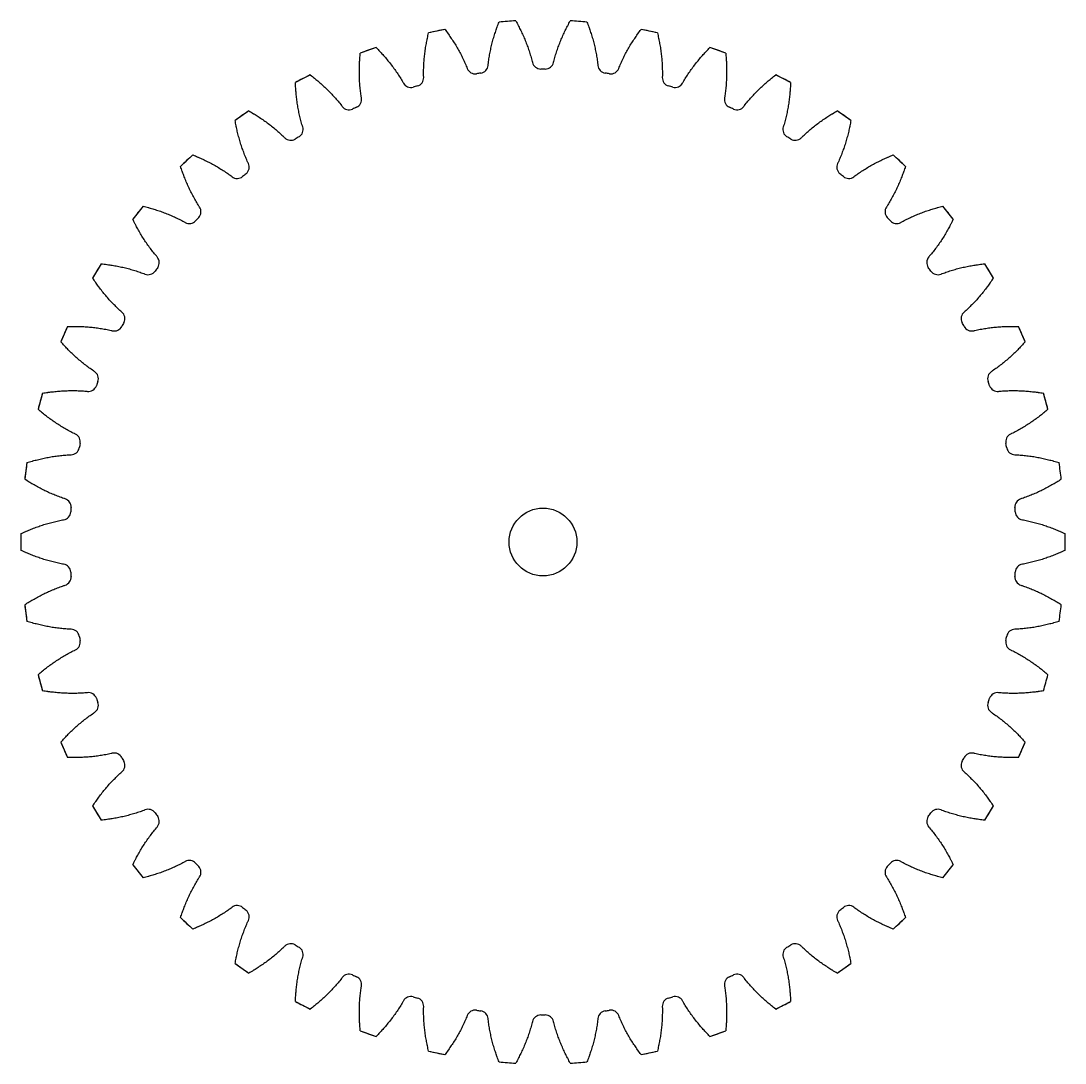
# Model space of a CAD drawing. Header units: inches. Extents: x 0.9 to 97.5, y -1.2 to 16.7.
# Drawn here: x 30.699 to 34.699, y 2.634 to 6.629 of the extents above; entities that cross this region are included whole.
import ezdxf

# ---------------------------------------------------------------- set-up
doc = ezdxf.new("R2010")
doc.units = ezdxf.units.IN
doc.header["$MEASUREMENT"] = 0

msp = doc.modelspace()

# ---------------------------------------------------------------- linework, layer by layer
at = {"color": 7, "linetype": 'Continuous'}
for p, q in [((32.5946, 6.6285), (32.5306, 6.6242)), ((32.8676, 6.6242), (32.8035, 6.6285)), ((32.3237, 6.5957), (32.2608, 6.5826)), ((33.1374, 6.5826), (33.0745, 6.5957)), ((32.0597, 6.5263), (31.9992, 6.5048)), ((33.399, 6.5048), (33.3385, 6.5263)), ((31.8076, 6.4216), (31.7506, 6.392)), ((33.6476, 6.392), (33.5906, 6.4216)), ((31.5721, 6.2835), (31.5197, 6.2465)), ((33.8785, 6.2465), (33.8261, 6.2835)), ((31.3576, 6.1147), (31.3107, 6.0708)), ((34.0875, 6.0708), (34.0406, 6.1147)), ((31.1681, 5.9182), (31.1276, 5.8684)), ((34.2706, 5.8684), (34.2301, 5.9182)), ((31.0071, 5.6977), (30.9738, 5.6429)), ((34.4244, 5.6429), (34.391, 5.6977)), ((30.8777, 5.4574), (30.8521, 5.3985)), ((34.5461, 5.3985), (34.5205, 5.4574)), ((30.7822, 5.2017), (30.7648, 5.1399)), ((34.6333, 5.1399), (34.616, 5.2017)), ((30.7223, 4.9354), (30.7136, 4.8718)), ((30.7136, 4.3908), (30.7223, 4.3272)), ((30.7648, 4.1226), (30.7822, 4.0608)), ((30.8521, 3.864), (30.8777, 3.8051)), ((34.5205, 3.8051), (34.5461, 3.864)), ((30.9738, 3.6196), (31.0071, 3.5648)), ((34.391, 3.5648), (34.4244, 3.6196)), ((31.1276, 3.3941), (31.1681, 3.3444)), ((34.2301, 3.3444), (34.2706, 3.3941)), ((31.3107, 3.1917), (31.3576, 3.1479)), ((34.0406, 3.1479), (34.0875, 3.1917)), ((31.5197, 3.016), (31.5721, 2.979)), ((33.8261, 2.979), (33.8785, 3.016)), ((31.7506, 2.8705), (31.8076, 2.841)), ((33.5906, 2.841), (33.6476, 2.8705)), ((31.9992, 2.7577), (32.0597, 2.7362)), ((33.3385, 2.7362), (33.399, 2.7577)), ((32.2608, 2.6799), (32.3237, 2.6668)), ((33.0745, 2.6668), (33.1374, 2.6799)), ((32.5306, 2.6384), (32.5946, 2.634)), ((32.8035, 2.634), (32.8676, 2.6384))]:
    msp.add_line(p, q, dxfattribs=at)
msp.add_circle((32.6991, 4.6313), 0.13)
for centre, radius, start, end in [((32.6991, 4.6313), 2, 92.9937, 94.8324), ((32.6991, 4.6313), 2, 85.1676, 87.0063), ((32.6991, 4.6313), 2, 100.8197, 102.6585), ((32.6991, 4.6313), 2, 77.3415, 79.1803), ((32.6991, 4.6313), 2, 108.6458, 110.4846), ((32.6991, 4.6313), 2, 69.5154, 71.3542), ((32.4393, 6.458), 0.0325, 201.0043, 278.0941), ((32.4564, 6.4604), 0.0325, 277.5581, 354.6478), ((32.6905, 6.4764), 0.0325, 193.1782, 270.268), ((32.6991, 4.6313), 1.8127, 89.732, 90.268), ((32.7077, 6.4764), 0.0325, 269.732, 346.8218), ((32.9418, 6.4604), 0.0325, 185.3522, 262.4419), ((32.9589, 6.458), 0.0325, 261.9059, 338.9957), ((32.6991, 4.6313), 2, 116.4719, 118.3107), ((32.2096, 6.4103), 0.0325, 285.3842, 2.4739), ((32.6991, 4.6313), 1.8127, 97.5581, 98.0941), ((32.6991, 4.6313), 1.8127, 81.9059, 82.4419), ((33.1886, 6.4103), 0.0325, 177.5261, 254.6158), ((32.6991, 4.6313), 2, 61.6893, 63.5281), ((32.193, 6.4057), 0.0325, 208.8304, 285.9202), ((32.6991, 4.6313), 1.8127, 105.3842, 105.9202), ((32.6991, 4.6313), 1.8127, 74.0798, 74.6158), ((33.2052, 6.4057), 0.0325, 254.0798, 331.1696), ((31.9719, 6.3271), 0.0325, 293.2103, 10.3), ((33.4263, 6.3271), 0.0325, 169.7, 246.7897), ((32.6991, 4.6313), 2, 124.298, 126.1368), ((31.9561, 6.3202), 0.0325, 216.6565, 293.7463), ((32.6991, 4.6313), 1.8127, 113.2103, 113.7463), ((32.6991, 4.6313), 1.8127, 66.2537, 66.7897), ((33.4421, 6.3202), 0.0325, 246.2537, 323.3435), ((32.6991, 4.6313), 2, 53.8632, 55.702), ((31.7478, 6.2123), 0.0325, 301.0363, 18.1261), ((33.6504, 6.2123), 0.0325, 161.8739, 238.9637), ((31.733, 6.2033), 0.0325, 224.4826, 301.5723), ((32.6991, 4.6313), 1.8127, 121.0363, 121.5723), ((32.6991, 4.6313), 1.8127, 58.4277, 58.9637), ((33.6652, 6.2033), 0.0325, 238.4277, 315.5174), ((32.6991, 4.6313), 2, 132.1241, 133.9629), ((31.5413, 6.068), 0.0325, 308.8624, 25.9522), ((33.8568, 6.068), 0.0325, 154.0478, 231.1376), ((32.6991, 4.6313), 2, 46.0371, 47.8759), ((32.6991, 4.6313), 1.8127, 128.8624, 129.3984), ((32.6991, 4.6313), 1.8127, 50.6016, 51.1376), ((31.5279, 6.0571), 0.0325, 232.3087, 309.3984), ((33.8702, 6.0571), 0.0325, 230.6016, 307.6913), ((32.6991, 4.6313), 2, 139.9502, 141.7889), ((31.3565, 5.897), 0.0325, 316.6885, 33.7783), ((34.0417, 5.897), 0.0325, 146.2217, 223.3115), ((32.6991, 4.6313), 2, 38.2111, 40.0498), ((31.3447, 5.8844), 0.0325, 240.1348, 317.2245), ((32.6991, 4.6313), 1.8127, 136.6885, 137.2245), ((32.6991, 4.6313), 1.8127, 42.7755, 43.3115), ((34.0535, 5.8844), 0.0325, 222.7755, 299.8652), ((31.1966, 5.7024), 0.0325, 324.5146, 41.6044), ((34.2015, 5.7024), 0.0325, 138.3956, 215.4854), ((32.6991, 4.6313), 2, 147.7763, 149.615), ((32.6991, 4.6313), 1.8127, 144.5146, 145.0506), ((32.6991, 4.6313), 1.8127, 34.9494, 35.4854), ((32.6991, 4.6313), 2, 30.385, 32.2237), ((31.1867, 5.6883), 0.0325, 247.9608, 325.0506), ((34.2115, 5.6883), 0.0325, 214.9494, 292.0392), ((31.0648, 5.4878), 0.0325, 332.3407, 49.4305), ((34.3334, 5.4878), 0.0325, 130.5695, 207.6593), ((32.6991, 4.6313), 2, 155.6024, 157.4411), ((31.0568, 5.4725), 0.0325, 255.7869, 332.8767), ((32.6991, 4.6313), 1.8127, 152.3407, 152.8767), ((32.6991, 4.6313), 1.8127, 27.1233, 27.6593), ((34.3413, 5.4725), 0.0325, 207.1233, 284.2131), ((32.6991, 4.6313), 2, 22.5589, 24.3976), ((30.9634, 5.2573), 0.0325, 340.1668, 57.2565), ((34.4348, 5.2573), 0.0325, 122.7435, 199.8332), ((32.6991, 4.6313), 1.8127, 160.1668, 160.7028), ((32.6991, 4.6313), 1.8127, 19.2972, 19.8332), ((32.6991, 4.6313), 2, 163.4284, 165.2672), ((30.9576, 5.241), 0.0325, 263.613, 340.7028), ((34.4406, 5.241), 0.0325, 199.2972, 276.387), ((32.6991, 4.6313), 2, 14.7328, 16.5716), ((30.8943, 5.0151), 0.0325, 347.9929, 65.0826), ((34.5039, 5.0151), 0.0325, 114.9174, 192.0071), ((32.6991, 4.6313), 1.8127, 167.9929, 168.5289), ((32.6991, 4.6313), 1.8127, 11.4711, 12.0071), ((30.8908, 4.9982), 0.0325, 271.4391, 348.5289), ((34.5074, 4.9982), 0.0325, 191.4711, 268.5609), ((32.6991, 4.6313), 2, 171.2545, 173.0933), ((32.6991, 4.6313), 2, 6.9067, 8.7455), ((30.8588, 4.7658), 0.0325, 355.819, 72.9087), ((32.6991, 4.6313), 1.8127, 175.819, 176.355), ((34.5394, 4.7658), 0.0325, 107.0913, 184.181), ((32.6991, 4.6313), 1.8127, 3.645, 4.181), ((30.8577, 4.7486), 0.0325, 279.2652, 356.355), ((34.5405, 4.7486), 0.0325, 183.645, 260.7348), ((32.6991, 4.6313), 2, 179.0806, 180.9194), ((32.6991, 4.6313), 2, 359.0806, 0.9194), ((30.8577, 4.514), 0.0325, 3.645, 80.7348), ((34.5405, 4.514), 0.0325, 99.2652, 176.355), ((30.8588, 4.4967), 0.0325, 287.0913, 4.181), ((32.6991, 4.6313), 1.8127, 183.645, 184.181), ((32.6991, 4.6313), 1.8127, 355.819, 356.355), ((34.5394, 4.4967), 0.0325, 175.819, 252.9087), ((32.6991, 4.6313), 2, 186.9067, 188.7455), ((32.6991, 4.6313), 2, 351.2545, 353.0933), ((30.8908, 4.2643), 0.0325, 11.4711, 88.5609), ((34.5074, 4.2643), 0.0325, 91.4391, 168.5289), ((30.8943, 4.2474), 0.0325, 294.9174, 12.0071), ((32.6991, 4.6313), 1.8127, 191.4711, 192.0071), ((34.5039, 4.2474), 0.0325, 167.9929, 245.0826), ((32.6991, 4.6313), 1.8127, 347.9929, 348.5289), ((32.6991, 4.6313), 2, 194.7328, 196.5716), ((32.6991, 4.6313), 2, 343.4284, 345.2672), ((30.9576, 4.0215), 0.0325, 19.2972, 96.387), ((34.4406, 4.0215), 0.0325, 83.613, 160.7028), ((30.9634, 4.0052), 0.0325, 302.7435, 19.8332), ((32.6991, 4.6313), 1.8127, 199.2972, 199.8332), ((34.4348, 4.0052), 0.0325, 160.1668, 237.2565), ((32.6991, 4.6313), 1.8127, 340.1668, 340.7028), ((32.6991, 4.6313), 2, 202.5589, 204.3976), ((32.6991, 4.6313), 2, 335.6024, 337.4411), ((31.0568, 3.79), 0.0325, 27.1233, 104.2131), ((32.6991, 4.6313), 1.8127, 207.1233, 207.6593), ((32.6991, 4.6313), 1.8127, 332.3407, 332.8767), ((34.3413, 3.79), 0.0325, 75.7869, 152.8767), ((31.0648, 3.7747), 0.0325, 310.5695, 27.6593), ((34.3334, 3.7747), 0.0325, 152.3407, 229.4305), ((32.6991, 4.6313), 2, 210.385, 212.2237), ((31.1867, 3.5743), 0.0325, 34.9494, 112.0392), ((34.2115, 3.5743), 0.0325, 67.9608, 145.0506), ((32.6991, 4.6313), 2, 327.7763, 329.615), ((32.6991, 4.6313), 1.8127, 214.9494, 215.4854), ((31.1966, 3.5602), 0.0325, 318.3956, 35.4854), ((34.2015, 3.5602), 0.0325, 144.5146, 221.6044), ((32.6991, 4.6313), 1.8127, 324.5146, 325.0506), ((31.3447, 3.3782), 0.0325, 42.7755, 119.8652), ((32.6991, 4.6313), 1.8127, 222.7755, 223.3115), ((32.6991, 4.6313), 1.8127, 316.6885, 317.2245), ((34.0535, 3.3782), 0.0325, 60.1348, 137.2245), ((32.6991, 4.6313), 2, 218.2111, 220.0498), ((31.3565, 3.3655), 0.0325, 326.2217, 43.3115), ((34.0417, 3.3655), 0.0325, 136.6885, 213.7783), ((32.6991, 4.6313), 2, 319.9502, 321.7889), ((31.5279, 3.2054), 0.0325, 50.6016, 127.6913), ((32.6991, 4.6313), 1.8127, 230.6016, 231.1376), ((31.5413, 3.1945), 0.0325, 334.0478, 51.1376), ((33.8568, 3.1945), 0.0325, 128.8624, 205.9522), ((32.6991, 4.6313), 1.8127, 308.8624, 309.3984), ((33.8702, 3.2054), 0.0325, 52.3087, 129.3984), ((32.6991, 4.6313), 2, 226.0371, 227.8759), ((32.6991, 4.6313), 2, 312.1241, 313.9629), ((31.733, 3.0592), 0.0325, 58.4277, 135.5174), ((32.6991, 4.6313), 1.8127, 238.4277, 238.9637), ((32.6991, 4.6313), 1.8127, 301.0363, 301.5723), ((33.6652, 3.0592), 0.0325, 44.4826, 121.5723), ((31.7478, 3.0502), 0.0325, 341.8739, 58.9637), ((33.6504, 3.0502), 0.0325, 121.0363, 198.1261), ((32.6991, 4.6313), 2, 233.8632, 235.702), ((32.6991, 4.6313), 2, 304.298, 306.1368), ((31.9561, 2.9423), 0.0325, 66.2537, 143.3435), ((32.6991, 4.6313), 1.8127, 246.2537, 246.7897), ((31.9719, 2.9354), 0.0325, 349.7, 66.7897), ((33.4263, 2.9354), 0.0325, 113.2103, 190.3), ((32.6991, 4.6313), 1.8127, 293.2103, 293.7463), ((33.4421, 2.9423), 0.0325, 36.6565, 113.7463), ((32.193, 2.8569), 0.0325, 74.0798, 151.1696), ((32.6991, 4.6313), 1.8127, 254.0798, 254.6158), ((32.2096, 2.8522), 0.0325, 357.5261, 74.6158), ((33.1886, 2.8522), 0.0325, 105.3842, 182.4739), ((32.6991, 4.6313), 1.8127, 285.3842, 285.9202), ((33.2052, 2.8569), 0.0325, 28.8304, 105.9202), ((32.6991, 4.6313), 2, 241.6893, 243.5281), ((32.6991, 4.6313), 2, 296.4719, 298.3107), ((32.4393, 2.8045), 0.0325, 81.9059, 158.9957), ((32.6991, 4.6313), 1.8127, 261.9059, 262.4419), ((32.4564, 2.8021), 0.0325, 5.3522, 82.4419), ((32.6905, 2.7861), 0.0325, 89.732, 166.8218), ((32.6991, 4.6313), 1.8127, 269.732, 270.268), ((32.7077, 2.7861), 0.0325, 13.1782, 90.268), ((32.9418, 2.8021), 0.0325, 97.5581, 174.6478), ((32.6991, 4.6313), 1.8127, 277.5581, 278.0941), ((32.9589, 2.8045), 0.0325, 21.0043, 98.0941), ((32.6991, 4.6313), 2, 249.5154, 251.3542), ((32.6991, 4.6313), 2, 288.6458, 290.4846), ((32.6991, 4.6313), 2, 257.3415, 259.1803), ((32.6991, 4.6313), 2, 280.8197, 282.6585), ((32.6991, 4.6313), 2, 265.1676, 267.0063), ((32.6991, 4.6313), 2, 272.9937, 274.8324)]:
    msp.add_arc(centre, radius, start, end, dxfattribs=at)
for points, start_tangent, end_tangent in [([(32.4888, 6.4574), (32.4892, 6.4619), (32.492, 6.4827), (32.4956, 6.5034), (32.4998, 6.5239), (32.5047, 6.5443), (32.5103, 6.5646), (32.5166, 6.5846), (32.5227, 6.6026)], (0.006974, 0.074443), (0.02486, 0.070462)), ([(32.5227, 6.6026), (32.5233, 6.6045), (32.5306, 6.6242)], (0.003829, 0.010852), (0.004104, 0.010751)), ([(32.5946, 6.6285), (32.6045, 6.61), (32.6054, 6.6082)], (0.00553, -0.010092), (0.005271, -0.01023)), ([(32.6054, 6.6082), (32.6139, 6.5913), (32.6229, 6.5723), (32.6312, 6.553), (32.6388, 6.5334), (32.6458, 6.5136), (32.6521, 6.4936), (32.6578, 6.4734), (32.6588, 6.469)], (0.034223, -0.06642), (0.017046, -0.0728)), ([(32.7394, 6.469), (32.7404, 6.4734), (32.746, 6.4936), (32.7524, 6.5136), (32.7594, 6.5334), (32.767, 6.553), (32.7753, 6.5723), (32.7842, 6.5913), (32.7927, 6.6082)], (0.017046, 0.0728), (0.034223, 0.06642)), ([(32.7927, 6.6082), (32.7937, 6.61), (32.8035, 6.6285)], (0.005271, 0.01023), (0.00553, 0.010092)), ([(32.8676, 6.6242), (32.8748, 6.6045), (32.8755, 6.6026)], (0.004104, -0.010751), (0.003829, -0.010852)), ([(32.8755, 6.6026), (32.8816, 6.5846), (32.8879, 6.5646), (32.8935, 6.5443), (32.8984, 6.5239), (32.9026, 6.5034), (32.9062, 6.4827), (32.909, 6.4619), (32.9094, 6.4574)], (0.02486, -0.070462), (0.006974, -0.074443)), ([(32.2421, 6.4117), (32.2419, 6.4162), (32.2418, 6.4372), (32.2425, 6.4582), (32.2439, 6.4792), (32.246, 6.5), (32.2488, 6.5208), (32.2523, 6.5415), (32.2559, 6.5602)], (-0.003227, 0.074699), (0.015034, 0.07319)), ([(32.2559, 6.5602), (32.2563, 6.5622), (32.2608, 6.5826)], (0.002315, 0.011273), (0.002602, 0.01121)), ([(32.3237, 6.5957), (32.336, 6.5787), (32.3371, 6.577)], (0.006852, -0.009245), (0.006615, -0.009417)), ([(32.3371, 6.577), (32.3479, 6.5614), (32.3593, 6.5438), (32.3701, 6.5258), (32.3804, 6.5075), (32.39, 6.4889), (32.399, 6.4699), (32.4073, 6.4506), (32.409, 6.4464)], (0.042948, -0.061142), (0.0268, -0.069801)), ([(32.9892, 6.4464), (32.9909, 6.4506), (32.9992, 6.4699), (33.0082, 6.4889), (33.0178, 6.5075), (33.0281, 6.5258), (33.0389, 6.5438), (33.0503, 6.5614), (33.0611, 6.577)], (0.0268, 0.069801), (0.042948, 0.061142)), ([(33.0611, 6.577), (33.0622, 6.5787), (33.0745, 6.5957)], (0.006615, 0.009417), (0.006852, 0.009245)), ([(33.1374, 6.5826), (33.1419, 6.5622), (33.1423, 6.5602)], (0.002602, -0.01121), (0.002315, -0.011273)), ([(33.1423, 6.5602), (33.1459, 6.5415), (33.1494, 6.5208), (33.1522, 6.5), (33.1543, 6.4792), (33.1557, 6.4582), (33.1563, 6.4372), (33.1563, 6.4162), (33.1561, 6.4117)], (0.015034, -0.07319), (-0.003227, -0.074699)), ([(32.0597, 6.5263), (32.0742, 6.5111), (32.0755, 6.5096)], (0.008048, -0.008226), (0.007835, -0.008428)), ([(33.3226, 6.5096), (33.324, 6.5111), (33.3385, 6.5263)], (0.007835, 0.008428), (0.008048, 0.008226)), ([(32.0039, 6.3329), (32.0031, 6.3374), (32.0002, 6.3581), (31.998, 6.379), (31.9965, 6.4), (31.9958, 6.4209), (31.9957, 6.4419), (31.9963, 6.4629), (31.9974, 6.4819)], (-0.013369, 0.073564), (0.004928, 0.074556)), ([(31.9974, 6.4819), (31.9975, 6.4839), (31.9992, 6.5048)], (0.000759, 0.011483), (0.001051, 0.011459)), ([(32.0755, 6.5096), (32.0883, 6.4956), (32.102, 6.4797), (32.1152, 6.4634), (32.1279, 6.4466), (32.1399, 6.4295), (32.1514, 6.4119), (32.1623, 6.3939), (32.1645, 6.39)], (0.050874, -0.054724), (0.036055, -0.065501)), ([(33.2337, 6.39), (33.2359, 6.3939), (33.2468, 6.4119), (33.2582, 6.4295), (33.2703, 6.4466), (33.283, 6.4634), (33.2962, 6.4797), (33.3099, 6.4956), (33.3226, 6.5096)], (0.036055, 0.065501), (0.050874, 0.054724)), ([(33.4008, 6.4819), (33.4019, 6.4629), (33.4025, 6.4419), (33.4024, 6.4209), (33.4016, 6.4), (33.4002, 6.379), (33.398, 6.3581), (33.3951, 6.3374), (33.3943, 6.3329)], (0.004928, -0.074556), (-0.013369, -0.073564)), ([(33.399, 6.5048), (33.4007, 6.4839), (33.4008, 6.4819)], (0.001051, -0.011459), (0.000759, -0.011483)), ([(31.8076, 6.4216), (31.824, 6.4085), (31.8256, 6.4072)], (0.009093, -0.007053), (0.00891, -0.007283)), ([(31.8256, 6.4072), (31.8401, 6.3951), (31.8559, 6.3812), (31.8712, 6.3668), (31.886, 6.3519), (31.9003, 6.3366), (31.9141, 6.3207), (31.9273, 6.3044), (31.93, 6.3008)], (0.057851, -0.047287), (0.044638, -0.059982)), ([(33.4682, 6.3008), (33.4709, 6.3044), (33.4841, 6.3207), (33.4979, 6.3366), (33.5122, 6.3519), (33.527, 6.3668), (33.5423, 6.3812), (33.5581, 6.3951), (33.5726, 6.4072)], (0.044638, 0.059982), (0.057851, 0.047287)), ([(33.5726, 6.4072), (33.5742, 6.4085), (33.5906, 6.4216)], (0.00891, 0.007283), (0.009093, 0.007053)), ([(31.7519, 6.3691), (31.7518, 6.3711), (31.7506, 6.392)], (-0.000812, 0.011479), (-0.000519, 0.011496)), ([(31.7786, 6.2224), (31.7773, 6.2267), (31.7716, 6.2469), (31.7666, 6.2673), (31.7623, 6.2878), (31.7586, 6.3085), (31.7557, 6.3293), (31.7535, 6.3502), (31.7519, 6.3691)], (-0.023261, 0.071058), (-0.00527, 0.074532)), ([(33.6463, 6.3691), (33.6447, 6.3502), (33.6425, 6.3293), (33.6395, 6.3085), (33.6359, 6.2878), (33.6316, 6.2673), (33.6266, 6.2469), (33.6209, 6.2267), (33.6195, 6.2224)], (-0.00527, -0.074532), (-0.023261, -0.071058)), ([(33.6476, 6.392), (33.6464, 6.3711), (33.6463, 6.3691)], (-0.000519, -0.011496), (-0.000812, -0.011479)), ([(31.5721, 6.2835), (31.5902, 6.2728), (31.5919, 6.2718)], (0.009968, -0.00575), (0.009819, -0.006002)), ([(33.8063, 6.2718), (33.808, 6.2728), (33.8261, 6.2835)], (0.009819, 0.006002), (0.009968, 0.00575)), ([(31.5241, 6.2239), (31.5237, 6.2259), (31.5197, 6.2465)], (-0.002367, 0.011262), (-0.002079, 0.011318)), ([(31.5919, 6.2718), (31.608, 6.2617), (31.6254, 6.2501), (31.6426, 6.2379), (31.6593, 6.2252), (31.6755, 6.2119), (31.6913, 6.1981), (31.7066, 6.1837), (31.7098, 6.1805)], (0.063751, -0.038969), (0.05239, -0.053345)), ([(33.6884, 6.1805), (33.6916, 6.1837), (33.7069, 6.1981), (33.7227, 6.2119), (33.7389, 6.2252), (33.7556, 6.2379), (33.7727, 6.2501), (33.7902, 6.2617), (33.8063, 6.2718)], (0.05239, 0.053345), (0.063751, 0.038969)), ([(33.8785, 6.2465), (33.8745, 6.2259), (33.8741, 6.2239)], (-0.002079, -0.011318), (-0.002367, -0.011262)), ([(31.5706, 6.0822), (31.5686, 6.0863), (31.5602, 6.1055), (31.5525, 6.1251), (31.5454, 6.1448), (31.539, 6.1648), (31.5333, 6.185), (31.5282, 6.2054), (31.5241, 6.2239)], (-0.03272, 0.067229), (-0.01537, 0.073121)), ([(33.8741, 6.2239), (33.87, 6.2054), (33.8649, 6.185), (33.8592, 6.1648), (33.8528, 6.1448), (33.8457, 6.1251), (33.838, 6.1055), (33.8296, 6.0863), (33.8276, 6.0822)], (-0.01537, -0.073121), (-0.03272, -0.067229)), ([(31.3576, 6.1147), (31.377, 6.1065), (31.3788, 6.1057)], (0.010658, -0.004339), (0.010545, -0.004609)), ([(31.3788, 6.1057), (31.3961, 6.0979), (31.415, 6.0888), (31.4336, 6.0791), (31.4519, 6.0688), (31.4698, 6.0578), (31.4874, 6.0463), (31.5045, 6.0341), (31.5081, 6.0314)], (0.068464, -0.029925), (0.059166, -0.045714)), ([(33.8901, 6.0314), (33.8937, 6.0341), (33.9108, 6.0463), (33.9284, 6.0578), (33.9463, 6.0688), (33.9646, 6.0791), (33.9832, 6.0888), (34.0021, 6.0979), (34.0194, 6.1057)], (0.059166, 0.045714), (0.068464, 0.029925)), ([(34.0194, 6.1057), (34.0212, 6.1065), (34.0406, 6.1147)], (0.010545, 0.004609), (0.010658, 0.004339)), ([(31.3182, 6.0491), (31.3175, 6.051), (31.3107, 6.0708)], (-0.003879, 0.010835), (-0.003601, 0.01093)), ([(31.3835, 5.9151), (31.381, 5.9188), (31.3701, 5.9367), (31.3597, 5.955), (31.3501, 5.9736), (31.341, 5.9926), (31.3326, 6.0118), (31.3248, 6.0313), (31.3182, 6.0491)], (-0.04157, 0.062148), (-0.025184, 0.070347)), ([(34.08, 6.0491), (34.0734, 6.0313), (34.0656, 6.0118), (34.0572, 5.9926), (34.0481, 5.9736), (34.0384, 5.955), (34.0281, 5.9367), (34.0172, 5.9188), (34.0147, 5.9151)], (-0.025184, -0.070347), (-0.04157, -0.062148)), ([(34.0875, 6.0708), (34.0807, 6.051), (34.08, 6.0491)], (-0.003601, -0.01093), (-0.003879, -0.010835)), ([(31.1681, 5.9182), (31.1884, 5.9127), (31.1904, 5.9122)], (0.01115, -0.002847), (0.011074, -0.00313)), ([(31.1904, 5.9122), (31.2085, 5.9068), (31.2285, 5.9004), (31.2483, 5.8933), (31.2678, 5.8855), (31.287, 5.8772), (31.306, 5.8681), (31.3246, 5.8584), (31.3285, 5.8562)], (0.071901, -0.020324), (0.064839, -0.037232)), ([(34.0697, 5.8562), (34.0736, 5.8584), (34.0922, 5.8681), (34.1112, 5.8772), (34.1304, 5.8855), (34.1499, 5.8933), (34.1697, 5.9004), (34.1896, 5.9068), (34.2078, 5.9122)], (0.064839, 0.037232), (0.071901, 0.020324)), ([(34.2078, 5.9122), (34.2098, 5.9127), (34.2301, 5.9182)], (0.011074, 0.00313), (0.01115, 0.002847)), ([(31.138, 5.8478), (31.1371, 5.8496), (31.1276, 5.8684)], (-0.005318, 0.010206), (-0.005056, 0.010337)), ([(31.2209, 5.724), (31.218, 5.7274), (31.2047, 5.7436), (31.192, 5.7603), (31.1798, 5.7774), (31.1683, 5.795), (31.1573, 5.8129), (31.1469, 5.8311), (31.138, 5.8478)], (-0.049645, 0.055908), (-0.034528, 0.066262)), ([(34.2602, 5.8478), (34.2512, 5.8311), (34.2409, 5.8129), (34.2299, 5.795), (34.2184, 5.7774), (34.2062, 5.7603), (34.1935, 5.7436), (34.1802, 5.7274), (34.1772, 5.724)], (-0.034528, -0.066262), (-0.049645, -0.055908)), ([(34.2706, 5.8684), (34.2611, 5.8496), (34.2602, 5.8478)], (-0.005056, -0.010337), (-0.005318, -0.010206)), ([(31.0071, 5.6977), (31.028, 5.6951), (31.03, 5.6948)], (0.011434, -0.001302), (0.011397, -0.001593)), ([(31.03, 5.6948), (31.0487, 5.692), (31.0694, 5.6883), (31.0899, 5.684), (31.1103, 5.679), (31.1305, 5.6733), (31.1505, 5.6669), (31.1703, 5.6598), (31.1745, 5.6581)], (0.073999, -0.010344), (0.069305, -0.028056)), ([(34.2237, 5.6581), (34.2279, 5.6598), (34.2477, 5.6669), (34.2677, 5.6733), (34.2879, 5.679), (34.3082, 5.684), (34.3288, 5.6883), (34.3495, 5.692), (34.3682, 5.6948)], (0.069305, 0.028056), (0.073999, 0.010344)), ([(34.3682, 5.6948), (34.3702, 5.6951), (34.391, 5.6977)], (0.011397, 0.001593), (0.011434, 0.001302)), ([(30.9869, 5.6239), (30.9857, 5.6256), (30.9738, 5.6429)], (-0.006658, 0.009386), (-0.006416, 0.009553)), ([(34.4244, 5.6429), (34.4125, 5.6256), (34.4113, 5.6239)], (-0.006416, -0.009553), (-0.006658, -0.009386)), ([(31.0859, 5.5125), (31.0825, 5.5155), (31.0671, 5.5298), (31.0523, 5.5446), (31.0379, 5.5599), (31.0241, 5.5757), (31.0108, 5.5919), (30.998, 5.6086), (30.9869, 5.6239)], (-0.056796, 0.048627), (-0.043229, 0.060943)), ([(34.4113, 5.6239), (34.4002, 5.6086), (34.3874, 5.5919), (34.3741, 5.5757), (34.3603, 5.5599), (34.3459, 5.5446), (34.3311, 5.5298), (34.3157, 5.5155), (34.3123, 5.5125)], (-0.043229, -0.060943), (-0.056796, -0.048627)), ([(30.8777, 5.4574), (30.8987, 5.4576), (30.9007, 5.4576)], (0.011505, 0.000267), (0.011508, -0.000026)), ([(30.9007, 5.4576), (30.9197, 5.4574), (30.9406, 5.4566), (30.9616, 5.4551), (30.9825, 5.4529), (31.0032, 5.45), (31.0239, 5.4464), (31.0445, 5.4421), (31.0489, 5.441)], (0.074718, -0.000172), (0.07248, -0.018358)), ([(34.3493, 5.441), (34.3537, 5.4421), (34.3743, 5.4464), (34.3949, 5.45), (34.4157, 5.4529), (34.4366, 5.4551), (34.4575, 5.4566), (34.4785, 5.4574), (34.4975, 5.4576)], (0.07248, 0.018358), (0.074718, 0.000172)), ([(34.4975, 5.4576), (34.4995, 5.4576), (34.5205, 5.4574)], (0.011508, 0.000026), (0.011505, -0.000267)), ([(30.8677, 5.3815), (30.8663, 5.383), (30.8521, 5.3985)], (-0.007874, 0.008392), (-0.007657, 0.00859)), ([(30.981, 5.2846), (30.9772, 5.2871), (30.96, 5.2992), (30.9432, 5.3118), (30.9269, 5.325), (30.9111, 5.3388), (30.8957, 5.3531), (30.8808, 5.3679), (30.8677, 5.3815)], (-0.062888, 0.040441), (-0.051125, 0.05449)), ([(34.5305, 5.3815), (34.5174, 5.3679), (34.5025, 5.3531), (34.4871, 5.3388), (34.4713, 5.325), (34.4549, 5.3118), (34.4382, 5.2992), (34.421, 5.2871), (34.4172, 5.2846)], (-0.051125, -0.05449), (-0.062888, -0.040441)), ([(34.5461, 5.3985), (34.5319, 5.383), (34.5305, 5.3815)], (-0.007657, -0.00859), (-0.007874, -0.008392)), ([(30.7822, 5.2017), (30.8029, 5.2048), (30.8049, 5.2051)], (0.011361, 0.001831), (0.011404, 0.001541)), ([(30.8049, 5.2051), (30.8238, 5.2074), (30.8446, 5.2094), (30.8656, 5.2108), (30.8866, 5.2115), (30.9076, 5.2114), (30.9285, 5.2107), (30.9495, 5.2092), (30.954, 5.2087)], (0.074046, 0.010004), (0.074305, -0.008318)), ([(34.4442, 5.2087), (34.4487, 5.2092), (34.4697, 5.2107), (34.4906, 5.2114), (34.5116, 5.2115), (34.5326, 5.2108), (34.5535, 5.2094), (34.5744, 5.2074), (34.5933, 5.2051)], (0.074305, 0.008318), (0.074046, -0.010004)), ([(34.5933, 5.2051), (34.5953, 5.2048), (34.616, 5.2017)], (0.011404, -0.001541), (0.011361, -0.001831)), ([(30.7825, 5.1252), (30.781, 5.1264), (30.7648, 5.1399)], (-0.008944, 0.007242), (-0.008756, 0.007467)), ([(30.908, 5.0446), (30.9039, 5.0465), (30.8852, 5.0561), (30.8669, 5.0664), (30.849, 5.0773), (30.8314, 5.0888), (30.8142, 5.1008), (30.7974, 5.1134), (30.7825, 5.1252)], (-0.067809, 0.031501), (-0.058068, 0.047021)), ([(34.6156, 5.1252), (34.6008, 5.1134), (34.584, 5.1008), (34.5668, 5.0888), (34.5492, 5.0773), (34.5313, 5.0664), (34.513, 5.0561), (34.4943, 5.0465), (34.4902, 5.0446)], (-0.058068, -0.047021), (-0.067809, -0.031501)), ([(34.6333, 5.1399), (34.6172, 5.1264), (34.6156, 5.1252)], (-0.008756, -0.007467), (-0.008944, -0.007242)), ([(30.7444, 4.9418), (30.7628, 4.9467), (30.7832, 4.9515), (30.8038, 4.9557), (30.8244, 4.9593), (30.8452, 4.9621), (30.8661, 4.9642), (30.8871, 4.9656), (30.8916, 4.9657)], (0.071994, 0.019993), (0.074745, 0.001878)), ([(34.5066, 4.9657), (34.5111, 4.9656), (34.5321, 4.9642), (34.5529, 4.9621), (34.5737, 4.9593), (34.5944, 4.9557), (34.615, 4.9515), (34.6354, 4.9467), (34.6537, 4.9418)], (0.074745, -0.001878), (0.071994, -0.019993)), ([(30.7223, 4.9354), (30.7425, 4.9413), (30.7444, 4.9418)], (0.011006, 0.003361), (0.011088, 0.003079)), ([(34.6537, 4.9418), (34.6557, 4.9413), (34.6758, 4.9354)], (0.011088, -0.003079), (0.011006, -0.003361)), ([(30.7331, 4.8596), (30.7314, 4.8607), (30.7136, 4.8718)], (-0.009846, 0.005957), (-0.009691, 0.006206)), ([(30.8684, 4.7969), (30.8641, 4.7982), (30.8443, 4.8052), (30.8247, 4.8129), (30.8055, 4.8212), (30.7865, 4.8302), (30.7678, 4.8398), (30.7495, 4.85), (30.7331, 4.8596)], (-0.071467, 0.021974), (-0.06393, 0.038676)), ([(34.665, 4.8596), (34.6487, 4.85), (34.6304, 4.8398), (34.6117, 4.8302), (34.5927, 4.8212), (34.5735, 4.8129), (34.5539, 4.8052), (34.5341, 4.7982), (34.5298, 4.7969)], (-0.06393, -0.038676), (-0.071467, -0.021974)), ([(34.6846, 4.8718), (34.6668, 4.8607), (34.665, 4.8596)], (-0.009691, -0.006206), (-0.009846, -0.005957)), ([(30.7204, 4.6727), (30.7379, 4.6801), (30.7574, 4.6877), (30.7772, 4.6946), (30.7972, 4.7009), (30.8175, 4.7066), (30.8379, 4.7115), (30.8584, 4.7157), (30.8629, 4.7165)], (0.068601, 0.02961), (0.073793, 0.012038)), ([(34.5353, 4.7165), (34.5398, 4.7157), (34.5603, 4.7115), (34.5807, 4.7066), (34.6009, 4.7009), (34.621, 4.6946), (34.6408, 4.6877), (34.6603, 4.6801), (34.6778, 4.6727)], (0.073793, -0.012038), (0.068601, -0.02961)), ([(30.6994, 4.6634), (30.7185, 4.6719), (30.7204, 4.6727)], (0.010446, 0.004828), (0.010566, 0.004561)), ([(34.6778, 4.6727), (34.6797, 4.6719), (34.6988, 4.6634)], (0.010566, -0.004561), (0.010446, -0.004828)), ([(30.7204, 4.5898), (30.7185, 4.5906), (30.6994, 4.5992)], (-0.010566, 0.004561), (-0.010446, 0.004828)), ([(30.8629, 4.546), (30.8584, 4.5468), (30.8379, 4.551), (30.8175, 4.556), (30.7972, 4.5616), (30.7772, 4.5679), (30.7574, 4.5749), (30.7379, 4.5825), (30.7204, 4.5898)], (-0.073793, 0.012038), (-0.068601, 0.02961)), ([(34.6778, 4.5898), (34.6603, 4.5825), (34.6408, 4.5749), (34.621, 4.5679), (34.6009, 4.5616), (34.5807, 4.556), (34.5603, 4.551), (34.5398, 4.5468), (34.5353, 4.546)], (-0.068601, -0.02961), (-0.073793, -0.012038)), ([(34.6988, 4.5992), (34.6797, 4.5906), (34.6778, 4.5898)], (-0.010446, -0.004828), (-0.010566, -0.004561)), ([(30.7331, 4.4029), (30.7495, 4.4126), (30.7678, 4.4227), (30.7865, 4.4323), (30.8055, 4.4413), (30.8247, 4.4497), (30.8443, 4.4573), (30.8641, 4.4643), (30.8684, 4.4657)], (0.06393, 0.038676), (0.071467, 0.021974)), ([(34.5298, 4.4657), (34.5341, 4.4643), (34.5539, 4.4573), (34.5735, 4.4497), (34.5927, 4.4413), (34.6117, 4.4323), (34.6304, 4.4227), (34.6487, 4.4126), (34.665, 4.4029)], (0.071467, -0.021974), (0.06393, -0.038676)), ([(30.7136, 4.3908), (30.7314, 4.4019), (30.7331, 4.4029)], (0.009691, 0.006206), (0.009846, 0.005957)), ([(34.665, 4.4029), (34.6668, 4.4019), (34.6846, 4.3908)], (0.009846, -0.005957), (0.009691, -0.006206)), ([(30.7444, 4.3207), (30.7425, 4.3213), (30.7223, 4.3272)], (-0.011088, 0.003079), (-0.011006, 0.003361)), ([(30.8916, 4.2968), (30.8871, 4.2969), (30.8661, 4.2983), (30.8452, 4.3004), (30.8244, 4.3033), (30.8038, 4.3068), (30.7832, 4.311), (30.7628, 4.3159), (30.7444, 4.3207)], (-0.074745, 0.001878), (-0.071994, 0.019993)), ([(34.6537, 4.3207), (34.6354, 4.3159), (34.615, 4.311), (34.5944, 4.3068), (34.5737, 4.3033), (34.5529, 4.3004), (34.5321, 4.2983), (34.5111, 4.2969), (34.5066, 4.2968)], (-0.071994, -0.019993), (-0.074745, -0.001878)), ([(34.6758, 4.3272), (34.6557, 4.3213), (34.6537, 4.3207)], (-0.011006, -0.003361), (-0.011088, -0.003079)), ([(30.7825, 4.1374), (30.7974, 4.1491), (30.8142, 4.1617), (30.8314, 4.1738), (30.849, 4.1852), (30.8669, 4.1961), (30.8852, 4.2064), (30.9039, 4.216), (30.908, 4.2179)], (0.058068, 0.047021), (0.067809, 0.031501)), ([(34.4902, 4.2179), (34.4943, 4.216), (34.513, 4.2064), (34.5313, 4.1961), (34.5492, 4.1852), (34.5668, 4.1738), (34.584, 4.1617), (34.6008, 4.1491), (34.6156, 4.1374)], (0.067809, -0.031501), (0.058068, -0.047021)), ([(30.7648, 4.1226), (30.781, 4.1361), (30.7825, 4.1374)], (0.008756, 0.007467), (0.008944, 0.007242)), ([(34.6156, 4.1374), (34.6172, 4.1361), (34.6333, 4.1226)], (0.008944, -0.007242), (0.008756, -0.007467)), ([(30.8049, 4.0575), (30.8029, 4.0577), (30.7822, 4.0608)], (-0.011404, 0.001541), (-0.011361, 0.001831)), ([(30.954, 4.0538), (30.9495, 4.0533), (30.9285, 4.0518), (30.9076, 4.0511), (30.8866, 4.0511), (30.8656, 4.0517), (30.8446, 4.0531), (30.8238, 4.0551), (30.8049, 4.0575)], (-0.074305, -0.008318), (-0.074046, 0.010004)), ([(34.5933, 4.0575), (34.5744, 4.0551), (34.5535, 4.0531), (34.5326, 4.0517), (34.5116, 4.0511), (34.4906, 4.0511), (34.4697, 4.0518), (34.4487, 4.0533), (34.4442, 4.0538)], (-0.074046, -0.010004), (-0.074305, 0.008318)), ([(34.616, 4.0608), (34.5953, 4.0577), (34.5933, 4.0575)], (-0.011361, -0.001831), (-0.011404, -0.001541)), ([(30.8677, 3.881), (30.8808, 3.8947), (30.8957, 3.9094), (30.9111, 3.9237), (30.9269, 3.9375), (30.9432, 3.9507), (30.96, 3.9634), (30.9772, 3.9754), (30.981, 3.9779)], (0.051125, 0.05449), (0.062888, 0.040441)), ([(34.4172, 3.9779), (34.421, 3.9754), (34.4382, 3.9634), (34.4549, 3.9507), (34.4713, 3.9375), (34.4871, 3.9237), (34.5025, 3.9094), (34.5174, 3.8947), (34.5305, 3.881)], (0.062888, -0.040441), (0.051125, -0.05449)), ([(30.8521, 3.864), (30.8663, 3.8795), (30.8677, 3.881)], (0.007657, 0.00859), (0.007874, 0.008392)), ([(34.5305, 3.881), (34.5319, 3.8795), (34.5461, 3.864)], (0.007874, -0.008392), (0.007657, -0.00859)), ([(30.9007, 3.8049), (30.8987, 3.8049), (30.8777, 3.8051)], (-0.011508, -0.000026), (-0.011505, 0.000267)), ([(31.0489, 3.8215), (31.0445, 3.8205), (31.0239, 3.8161), (31.0032, 3.8125), (30.9825, 3.8097), (30.9616, 3.8075), (30.9406, 3.806), (30.9197, 3.8051), (30.9007, 3.8049)], (-0.07248, -0.018358), (-0.074718, -0.000172)), ([(34.4975, 3.8049), (34.4785, 3.8051), (34.4575, 3.806), (34.4366, 3.8075), (34.4157, 3.8097), (34.3949, 3.8125), (34.3743, 3.8161), (34.3537, 3.8205), (34.3493, 3.8215)], (-0.074718, 0.000172), (-0.07248, 0.018358)), ([(34.5205, 3.8051), (34.4995, 3.8049), (34.4975, 3.8049)], (-0.011505, -0.000267), (-0.011508, 0.000026)), ([(30.9869, 3.6386), (30.998, 3.6539), (31.0108, 3.6706), (31.0241, 3.6868), (31.0379, 3.7026), (31.0523, 3.7179), (31.0671, 3.7328), (31.0825, 3.7471), (31.0859, 3.75)], (0.043229, 0.060943), (0.056796, 0.048627)), ([(34.3123, 3.75), (34.3157, 3.7471), (34.3311, 3.7328), (34.3459, 3.7179), (34.3603, 3.7026), (34.3741, 3.6868), (34.3874, 3.6706), (34.4002, 3.6539), (34.4113, 3.6386)], (0.056796, -0.048627), (0.043229, -0.060943)), ([(30.9738, 3.6196), (30.9857, 3.6369), (30.9869, 3.6386)], (0.006416, 0.009553), (0.006658, 0.009386)), ([(31.1745, 3.6044), (31.1703, 3.6027), (31.1505, 3.5956), (31.1305, 3.5893), (31.1103, 3.5836), (31.0899, 3.5785), (31.0694, 3.5742), (31.0487, 3.5705), (31.03, 3.5677)], (-0.069305, -0.028056), (-0.073999, -0.010344)), ([(34.3682, 3.5677), (34.3495, 3.5705), (34.3288, 3.5742), (34.3082, 3.5785), (34.2879, 3.5836), (34.2677, 3.5893), (34.2477, 3.5956), (34.2279, 3.6027), (34.2237, 3.6044)], (-0.073999, 0.010344), (-0.069305, 0.028056)), ([(34.4113, 3.6386), (34.4125, 3.6369), (34.4244, 3.6196)], (0.006658, -0.009386), (0.006416, -0.009553)), ([(31.03, 3.5677), (31.028, 3.5674), (31.0071, 3.5648)], (-0.011397, -0.001593), (-0.011434, -0.001302)), ([(34.391, 3.5648), (34.3702, 3.5674), (34.3682, 3.5677)], (-0.011434, 0.001302), (-0.011397, 0.001593)), ([(31.138, 3.4147), (31.1469, 3.4314), (31.1573, 3.4496), (31.1683, 3.4676), (31.1798, 3.4851), (31.192, 3.5022), (31.2047, 3.5189), (31.218, 3.5352), (31.2209, 3.5386)], (0.034528, 0.066262), (0.049645, 0.055908)), ([(34.1772, 3.5386), (34.1802, 3.5352), (34.1935, 3.5189), (34.2062, 3.5022), (34.2184, 3.4851), (34.2299, 3.4676), (34.2409, 3.4496), (34.2512, 3.4314), (34.2602, 3.4147)], (0.049645, -0.055908), (0.034528, -0.066262)), ([(31.1276, 3.3941), (31.1371, 3.4129), (31.138, 3.4147)], (0.005056, 0.010337), (0.005318, 0.010206)), ([(31.3285, 3.4063), (31.3246, 3.4041), (31.306, 3.3944), (31.287, 3.3854), (31.2678, 3.377), (31.2483, 3.3692), (31.2285, 3.3622), (31.2085, 3.3557), (31.1904, 3.3503)], (-0.064839, -0.037232), (-0.071901, -0.020324)), ([(34.2078, 3.3503), (34.1896, 3.3557), (34.1697, 3.3622), (34.1499, 3.3692), (34.1304, 3.377), (34.1112, 3.3854), (34.0922, 3.3944), (34.0736, 3.4041), (34.0697, 3.4063)], (-0.071901, 0.020324), (-0.064839, 0.037232)), ([(34.2602, 3.4147), (34.2611, 3.4129), (34.2706, 3.3941)], (0.005318, -0.010206), (0.005056, -0.010337)), ([(31.1904, 3.3503), (31.1884, 3.3498), (31.1681, 3.3444)], (-0.011074, -0.00313), (-0.01115, -0.002847)), ([(31.3182, 3.2135), (31.3248, 3.2312), (31.3326, 3.2507), (31.341, 3.2699), (31.3501, 3.2889), (31.3597, 3.3075), (31.3701, 3.3258), (31.381, 3.3437), (31.3835, 3.3475)], (0.025184, 0.070347), (0.04157, 0.062148)), ([(34.0147, 3.3475), (34.0172, 3.3437), (34.0281, 3.3258), (34.0384, 3.3075), (34.0481, 3.2889), (34.0572, 3.2699), (34.0656, 3.2507), (34.0734, 3.2312), (34.08, 3.2135)], (0.04157, -0.062148), (0.025184, -0.070347)), ([(34.2301, 3.3444), (34.2098, 3.3498), (34.2078, 3.3503)], (-0.01115, 0.002847), (-0.011074, 0.00313)), ([(31.3107, 3.1917), (31.3175, 3.2115), (31.3182, 3.2135)], (0.003601, 0.01093), (0.003879, 0.010835)), ([(31.5081, 3.2311), (31.5045, 3.2284), (31.4874, 3.2162), (31.4698, 3.2047), (31.4519, 3.1938), (31.4336, 3.1834), (31.415, 3.1737), (31.3961, 3.1646), (31.3788, 3.1568)], (-0.059166, -0.045714), (-0.068464, -0.029925)), ([(34.0194, 3.1568), (34.0021, 3.1646), (33.9832, 3.1737), (33.9646, 3.1834), (33.9463, 3.1938), (33.9284, 3.2047), (33.9108, 3.2162), (33.8937, 3.2284), (33.8901, 3.2311)], (-0.068464, 0.029925), (-0.059166, 0.045714)), ([(34.08, 3.2135), (34.0807, 3.2115), (34.0875, 3.1917)], (0.003879, -0.010835), (0.003601, -0.01093)), ([(31.5241, 3.0386), (31.5282, 3.0571), (31.5333, 3.0775), (31.539, 3.0977), (31.5454, 3.1177), (31.5525, 3.1375), (31.5602, 3.157), (31.5686, 3.1762), (31.5706, 3.1803)], (0.01537, 0.073121), (0.03272, 0.067229)), ([(33.8276, 3.1803), (33.8296, 3.1762), (33.838, 3.157), (33.8457, 3.1375), (33.8528, 3.1177), (33.8592, 3.0977), (33.8649, 3.0775), (33.87, 3.0571), (33.8741, 3.0386)], (0.03272, -0.067229), (0.01537, -0.073121)), ([(31.3788, 3.1568), (31.377, 3.156), (31.3576, 3.1479)], (-0.010545, -0.004609), (-0.010658, -0.004339)), ([(34.0406, 3.1479), (34.0212, 3.156), (34.0194, 3.1568)], (-0.010658, 0.004339), (-0.010545, 0.004609)), ([(31.7098, 3.082), (31.7066, 3.0788), (31.6913, 3.0644), (31.6755, 3.0506), (31.6593, 3.0373), (31.6426, 3.0246), (31.6254, 3.0125), (31.608, 3.0009), (31.5919, 2.9908)], (-0.05239, -0.053345), (-0.063751, -0.038969)), ([(33.8063, 2.9908), (33.7902, 3.0009), (33.7727, 3.0125), (33.7556, 3.0246), (33.7389, 3.0373), (33.7227, 3.0506), (33.7069, 3.0644), (33.6916, 3.0788), (33.6884, 3.082)], (-0.063751, 0.038969), (-0.05239, 0.053345)), ([(31.7519, 2.8935), (31.7535, 2.9124), (31.7557, 2.9332), (31.7586, 2.954), (31.7623, 2.9747), (31.7666, 2.9952), (31.7716, 3.0156), (31.7773, 3.0358), (31.7786, 3.0401)], (0.00527, 0.074532), (0.023261, 0.071058)), ([(33.6195, 3.0401), (33.6209, 3.0358), (33.6266, 3.0156), (33.6316, 2.9952), (33.6359, 2.9747), (33.6395, 2.954), (33.6425, 2.9332), (33.6447, 2.9124), (33.6463, 2.8935)], (0.023261, -0.071058), (0.00527, -0.074532)), ([(31.5197, 3.016), (31.5237, 3.0366), (31.5241, 3.0386)], (0.002079, 0.011318), (0.002367, 0.011262)), ([(33.8741, 3.0386), (33.8745, 3.0366), (33.8785, 3.016)], (0.002367, -0.011262), (0.002079, -0.011318)), ([(31.5919, 2.9908), (31.5902, 2.9897), (31.5721, 2.979)], (-0.009819, -0.006002), (-0.009968, -0.00575)), ([(31.93, 2.9617), (31.9273, 2.9581), (31.9141, 2.9418), (31.9003, 2.9259), (31.886, 2.9106), (31.8712, 2.8957), (31.8559, 2.8813), (31.8401, 2.8675), (31.8256, 2.8553)], (-0.044638, -0.059982), (-0.057851, -0.047287)), ([(33.5726, 2.8553), (33.5581, 2.8675), (33.5423, 2.8813), (33.527, 2.8957), (33.5122, 2.9106), (33.4979, 2.9259), (33.4841, 2.9418), (33.4709, 2.9581), (33.4682, 2.9617)], (-0.057851, 0.047287), (-0.044638, 0.059982)), ([(33.8261, 2.979), (33.808, 2.9897), (33.8063, 2.9908)], (-0.009968, 0.00575), (-0.009819, 0.006002)), ([(31.9974, 2.7807), (31.9963, 2.7996), (31.9957, 2.8206), (31.9958, 2.8416), (31.9965, 2.8626), (31.998, 2.8835), (32.0002, 2.9044), (32.0031, 2.9252), (32.0039, 2.9296)], (-0.004928, 0.074556), (0.013369, 0.073564)), ([(33.3943, 2.9296), (33.3951, 2.9252), (33.398, 2.9044), (33.4002, 2.8835), (33.4016, 2.8626), (33.4024, 2.8416), (33.4025, 2.8206), (33.4019, 2.7996), (33.4008, 2.7807)], (0.013369, -0.073564), (-0.004928, -0.074556)), ([(31.7506, 2.8705), (31.7518, 2.8914), (31.7519, 2.8935)], (0.000519, 0.011496), (0.000812, 0.011479)), ([(33.6463, 2.8935), (33.6464, 2.8914), (33.6476, 2.8705)], (0.000812, -0.011479), (0.000519, -0.011496)), ([(31.8256, 2.8553), (31.824, 2.854), (31.8076, 2.841)], (-0.00891, -0.007283), (-0.009093, -0.007053)), ([(32.1645, 2.8725), (32.1623, 2.8686), (32.1514, 2.8506), (32.1399, 2.8331), (32.1279, 2.8159), (32.1152, 2.7991), (32.102, 2.7828), (32.0883, 2.7669), (32.0755, 2.7529)], (-0.036055, -0.065501), (-0.050874, -0.054724)), ([(32.2559, 2.7024), (32.2523, 2.721), (32.2488, 2.7417), (32.246, 2.7625), (32.2439, 2.7834), (32.2425, 2.8043), (32.2418, 2.8253), (32.2419, 2.8463), (32.2421, 2.8508)], (-0.015034, 0.07319), (0.003227, 0.074699)), ([(33.1561, 2.8508), (33.1563, 2.8463), (33.1563, 2.8253), (33.1557, 2.8043), (33.1543, 2.7834), (33.1522, 2.7625), (33.1494, 2.7417), (33.1459, 2.721), (33.1423, 2.7024)], (0.003227, -0.074699), (-0.015034, -0.07319)), ([(33.3226, 2.7529), (33.3099, 2.7669), (33.2962, 2.7828), (33.283, 2.7991), (33.2703, 2.8159), (33.2582, 2.8331), (33.2468, 2.8506), (33.2359, 2.8686), (33.2337, 2.8725)], (-0.050874, 0.054724), (-0.036055, 0.065501)), ([(33.5906, 2.841), (33.5742, 2.854), (33.5726, 2.8553)], (-0.009093, 0.007053), (-0.00891, 0.007283)), ([(32.409, 2.8161), (32.4073, 2.8119), (32.399, 2.7926), (32.39, 2.7737), (32.3804, 2.755), (32.3701, 2.7367), (32.3593, 2.7187), (32.3479, 2.7011), (32.3371, 2.6855)], (-0.0268, -0.069801), (-0.042948, -0.061142)), ([(32.5227, 2.66), (32.5166, 2.6779), (32.5103, 2.698), (32.5047, 2.7182), (32.4998, 2.7386), (32.4956, 2.7592), (32.492, 2.7799), (32.4892, 2.8007), (32.4888, 2.8052)], (-0.02486, 0.070462), (-0.006974, 0.074443)), ([(32.9094, 2.8052), (32.909, 2.8007), (32.9062, 2.7799), (32.9026, 2.7592), (32.8984, 2.7386), (32.8935, 2.7182), (32.8879, 2.698), (32.8816, 2.6779), (32.8755, 2.66)], (-0.006974, -0.074443), (-0.02486, -0.070462)), ([(33.0611, 2.6855), (33.0503, 2.7011), (33.0389, 2.7187), (33.0281, 2.7367), (33.0178, 2.755), (33.0082, 2.7737), (32.9992, 2.7926), (32.9909, 2.8119), (32.9892, 2.8161)], (-0.042948, 0.061142), (-0.0268, 0.069801)), ([(31.9992, 2.7577), (31.9975, 2.7787), (31.9974, 2.7807)], (-0.001051, 0.011459), (-0.000759, 0.011483)), ([(32.6588, 2.7935), (32.6578, 2.7891), (32.6521, 2.7689), (32.6458, 2.7489), (32.6388, 2.7291), (32.6312, 2.7096), (32.6229, 2.6903), (32.6139, 2.6713), (32.6054, 2.6543)], (-0.017046, -0.0728), (-0.034223, -0.06642)), ([(32.7927, 2.6543), (32.7842, 2.6713), (32.7753, 2.6903), (32.767, 2.7096), (32.7594, 2.7291), (32.7524, 2.7489), (32.746, 2.7689), (32.7404, 2.7891), (32.7394, 2.7935)], (-0.034223, 0.06642), (-0.017046, 0.0728)), ([(33.4008, 2.7807), (33.4007, 2.7787), (33.399, 2.7577)], (-0.000759, -0.011483), (-0.001051, -0.011459)), ([(32.0755, 2.7529), (32.0742, 2.7514), (32.0597, 2.7362)], (-0.007835, -0.008428), (-0.008048, -0.008226)), ([(33.3385, 2.7362), (33.324, 2.7514), (33.3226, 2.7529)], (-0.008048, 0.008226), (-0.007835, 0.008428)), ([(32.2608, 2.6799), (32.2563, 2.7004), (32.2559, 2.7024)], (-0.002602, 0.01121), (-0.002315, 0.011273)), ([(32.3371, 2.6855), (32.336, 2.6838), (32.3237, 2.6668)], (-0.006615, -0.009417), (-0.006852, -0.009245)), ([(33.0745, 2.6668), (33.0622, 2.6838), (33.0611, 2.6855)], (-0.006852, 0.009245), (-0.006615, 0.009417)), ([(33.1423, 2.7024), (33.1419, 2.7004), (33.1374, 2.6799)], (-0.002315, -0.011273), (-0.002602, -0.01121)), ([(32.5306, 2.6384), (32.5233, 2.6581), (32.5227, 2.66)], (-0.004104, 0.010751), (-0.003829, 0.010852)), ([(32.6054, 2.6543), (32.6045, 2.6525), (32.5946, 2.634)], (-0.005271, -0.01023), (-0.00553, -0.010092)), ([(32.8035, 2.634), (32.7937, 2.6525), (32.7927, 2.6543)], (-0.00553, 0.010092), (-0.005271, 0.01023)), ([(32.8755, 2.66), (32.8748, 2.6581), (32.8676, 2.6384)], (-0.003829, -0.010852), (-0.004104, -0.010751))]:
    msp.add_spline(points, degree=3, dxfattribs=dict(at, start_tangent=start_tangent, end_tangent=end_tangent))

doc.saveas('drawing.dxf')
